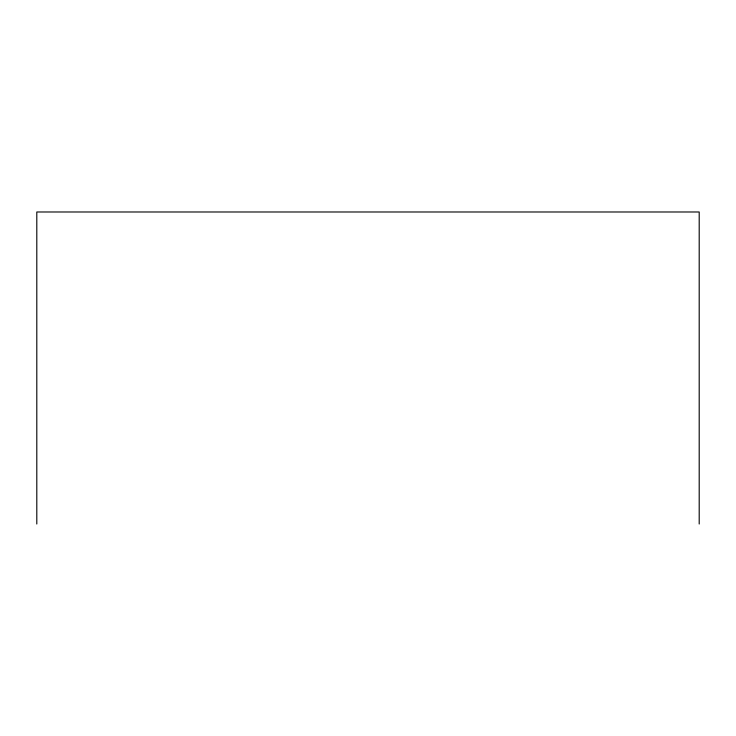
<?xml version="1.0" encoding="UTF-8"?>
<svg xmlns="http://www.w3.org/2000/svg" width="736" height="736" viewBox="0 0 736 736"><rect width="100%" height="100%" fill="white"/><g stroke="black" fill="none" stroke-linecap="round" stroke-linejoin="round"><path stroke-width="1.1" d="M699.2 524.014L699.2 211.986L36.8 211.986L36.8 524.014"/></g></svg>
